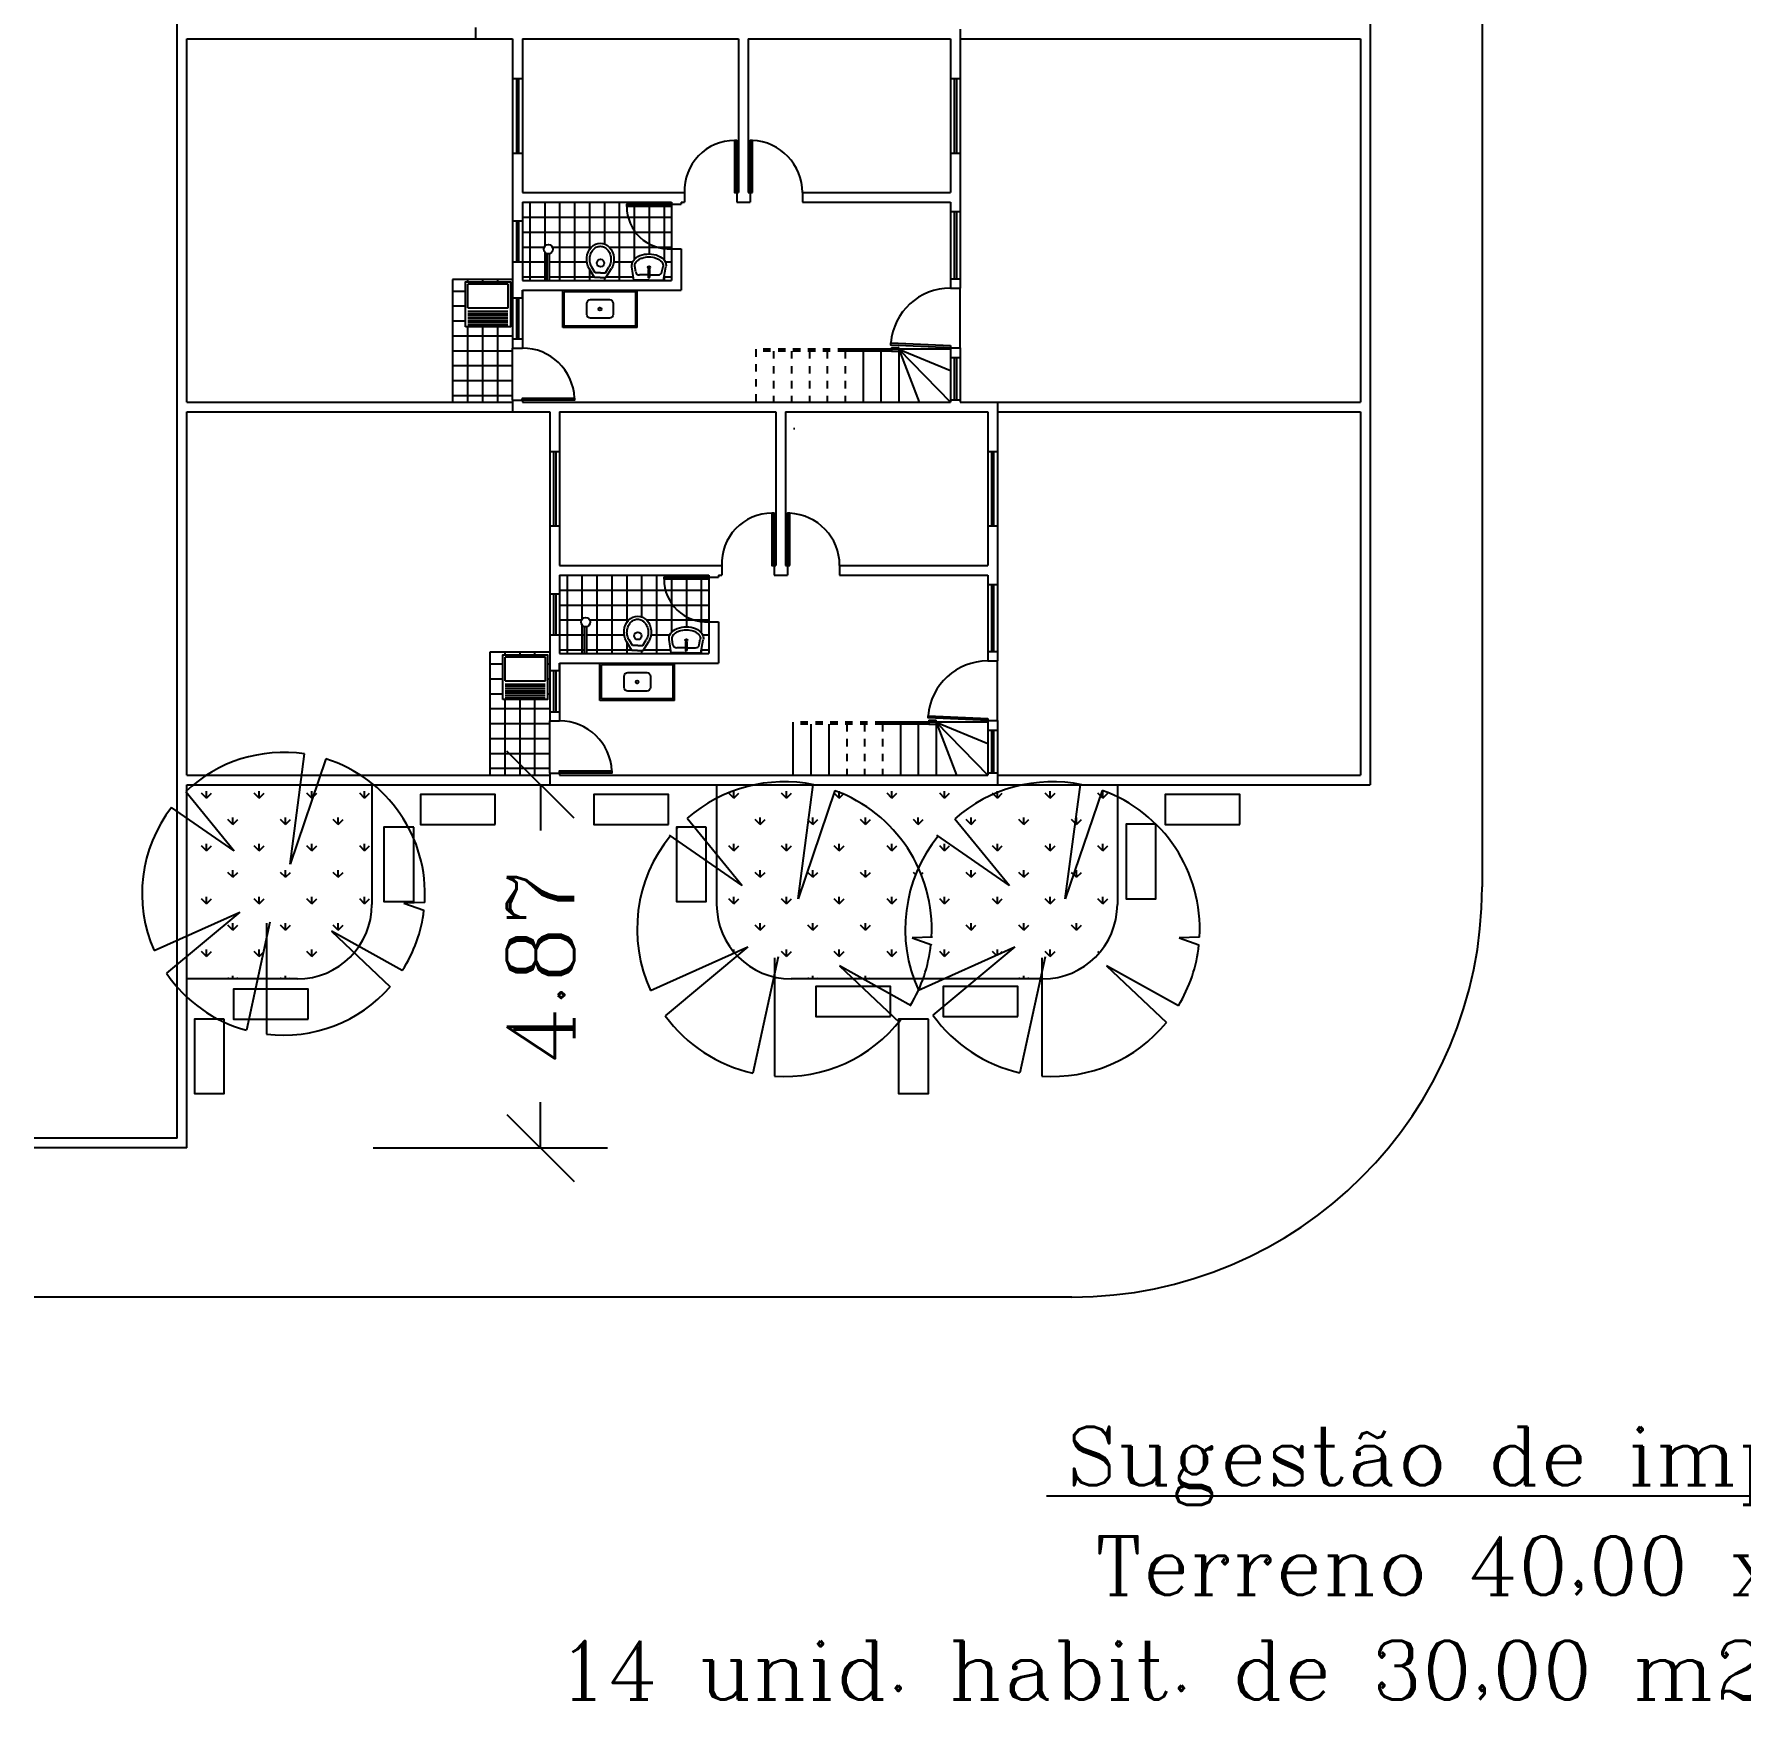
# Model space of a CAD drawing. Extents: x -79 to 141, y 7 to 81.
# Drawn here: x 11.16 to 34.04, y 8.51 to 31.11 of the extents above; entities that cross this region are included whole.
import ezdxf

# ---------------------------------------------------------------- set-up
doc = ezdxf.new("R2010")
doc.units = 0
doc.header["$LTSCALE"] = 10
doc.header["$MEASUREMENT"] = 0
doc.linetypes.add('DASHED2', pattern=[0.375, 0.25, -0.125])
doc.layers.get('0').update_dxf_attribs({"linetype": 'CONTINUOUS'})
doc.layers.get('DEFPOINTS').update_dxf_attribs({"linetype": 'CONTINUOUS'})
for name, color, linetype in [('COTAS', 244, 'CONTINUOUS'), ('EQUIPAMENTOS', 1, 'CONTINUOUS'), ('ESCADA', 5, 'CONTINUOUS'), ('JANELA', 5, 'CONTINUOUS'), ('MADEIRAMENTODETELHADO', 244, 'CONTINUOUS'), ('PAREDE', 7, 'CONTINUOUS'), ('PAREDES', 7, 'CONTINUOUS'), ('PISO', 30, 'CONTINUOUS'), ('PORTA', 1, 'CONTINUOUS'), ('TERRENOEMCORTE', 244, 'CONTINUOUS'), ('TEXTO', 1, 'CONTINUOUS')]:
    doc.layers.add(name, color=color, linetype=linetype)
doc.styles.add('ROMANC', font='ROMANC.SHX')
doc.styles.get("Standard").update_dxf_attribs({"font": 'ROMANC.SHX'})
doc.dimstyles.get("Standard").update_dxf_attribs({"dimscale": 0.6, "dimtxt": 0.18, "dimasz": 0.18, "dimexe": 0.18, "dimexo": 0.25, "dimgap": 0.09, "dimtad": 0, "dimzin": 0, "dimdsep": 46, "dimtxsty": 'Standard', "dimblk1": 'OBLIQUE', "dimblk2": 'OBLIQUE', "dimsah": 1, "dimcen": 0.09, "dimclrd": 30, "dimclre": 30, "dimadec": 0, "dimazin": 0, "dimtfac": 1, "dimtdec": 4, "dimtofl": 0, "dimtmove": 0, "dimatfit": 3, "dimldrblk": 'OBLIQUE', "dimfxl": 1, "dimtolj": 1, "dimtzin": 0, "dimarcsym": 0})

# ---------------------------------------------------------------- blocks, each defined once
blk = doc.blocks.new('*X24')
at = {"color": 0, "linetype": 'Continuous', "ltscale": 0.05}
for p, q in [((40.659, 20.86), (40.592, 20.926)), ((40.659, 20.86), (40.659, 20.953)), ((40.659, 20.86), (40.693, 20.894)), ((40.693, 20.894), (40.725, 20.926)), ((41.366, 20.86), (41.299, 20.926)), ((41.366, 20.86), (41.366, 20.953)), ((41.366, 20.86), (41.432, 20.926)), ((42.073, 20.86), (42.007, 20.926)), ((42.073, 20.936), (42.073, 20.953)), ((42.073, 20.86), (42.073, 20.936)), ((42.073, 20.86), (42.127, 20.914)), ((42.127, 20.914), (42.139, 20.926)), ((42.78, 20.86), (42.714, 20.926)), ((42.78, 20.86), (42.78, 20.953)), ((42.78, 20.86), (42.846, 20.926)), ((43.487, 20.86), (43.421, 20.926)), ((43.487, 20.86), (43.487, 20.953)), ((43.487, 20.86), (43.553, 20.926)), ((44.139, 20.915), (44.128, 20.926)), ((44.194, 20.86), (44.139, 20.915)), ((44.194, 20.938), (44.194, 20.953)), ((44.194, 20.86), (44.194, 20.938)), ((44.194, 20.86), (44.26, 20.926)), ((44.901, 20.86), (44.835, 20.926)), ((44.901, 20.86), (44.901, 20.953)), ((44.901, 20.86), (44.968, 20.926)), ((45.608, 20.86), (45.542, 20.926)), ((45.608, 20.86), (45.608, 20.953)), ((45.608, 20.86), (45.675, 20.926)), ((41.012, 20.506), (41.012, 20.6)), ((41.719, 20.506), (41.719, 20.6)), ((42.426, 20.506), (42.426, 20.6)), ((43.134, 20.506), (43.134, 20.6)), ((43.841, 20.506), (43.841, 20.6)), ((44.548, 20.506), (44.548, 20.6)), ((45.255, 20.506), (45.255, 20.6)), ((41.012, 20.506), (40.946, 20.572)), ((41.012, 20.506), (41.029, 20.523)), ((41.029, 20.523), (41.078, 20.572)), ((41.719, 20.506), (41.653, 20.572)), ((41.719, 20.506), (41.786, 20.572)), ((42.426, 20.506), (42.36, 20.572)), ((42.426, 20.506), (42.493, 20.572)), ((43.134, 20.506), (43.067, 20.572)), ((43.134, 20.506), (43.2, 20.572)), ((43.841, 20.506), (43.774, 20.572)), ((43.841, 20.506), (43.907, 20.572)), ((44.548, 20.506), (44.481, 20.572)), ((44.548, 20.506), (44.605, 20.563)), ((44.605, 20.563), (44.614, 20.572)), ((45.255, 20.506), (45.189, 20.572)), ((45.255, 20.506), (45.321, 20.572)), ((40.659, 20.153), (40.592, 20.219)), ((40.659, 20.153), (40.659, 20.246)), ((40.659, 20.153), (40.725, 20.219)), ((41.366, 20.153), (41.299, 20.219)), ((41.366, 20.153), (41.366, 20.246)), ((41.366, 20.153), (41.432, 20.219)), ((42.073, 20.153), (42.007, 20.219)), ((42.073, 20.153), (42.073, 20.246)), ((42.073, 20.153), (42.139, 20.219)), ((42.78, 20.153), (42.714, 20.219)), ((42.78, 20.153), (42.78, 20.246)), ((42.78, 20.153), (42.846, 20.219)), ((43.487, 20.153), (43.421, 20.219)), ((43.487, 20.153), (43.487, 20.246)), ((43.487, 20.153), (43.553, 20.219)), ((44.194, 20.153), (44.128, 20.219)), ((44.194, 20.153), (44.194, 20.246)), ((44.194, 20.153), (44.26, 20.219)), ((44.901, 20.153), (44.835, 20.219)), ((44.901, 20.153), (44.901, 20.246)), ((44.901, 20.153), (44.968, 20.219)), ((45.608, 20.153), (45.542, 20.219)), ((45.608, 20.153), (45.608, 20.246)), ((45.608, 20.153), (45.675, 20.219)), ((41.012, 19.799), (40.946, 19.865)), ((41.012, 19.799), (41.012, 19.893)), ((41.012, 19.799), (41.052, 19.839)), ((41.052, 19.839), (41.078, 19.865)), ((41.719, 19.799), (41.653, 19.865)), ((41.719, 19.799), (41.719, 19.893)), ((41.719, 19.799), (41.786, 19.865)), ((42.426, 19.799), (42.36, 19.865)), ((42.426, 19.799), (42.426, 19.893)), ((42.426, 19.799), (42.493, 19.865)), ((43.095, 19.838), (43.067, 19.865)), ((43.169, 19.835), (43.2, 19.865)), ((43.841, 19.799), (43.774, 19.865)), ((43.841, 19.799), (43.841, 19.893)), ((43.841, 19.799), (43.907, 19.865)), ((44.548, 19.799), (44.481, 19.865)), ((44.548, 19.799), (44.548, 19.893)), ((44.548, 19.799), (44.614, 19.865)), ((45.255, 19.799), (45.189, 19.865)), ((45.255, 19.799), (45.255, 19.893)), ((45.255, 19.799), (45.321, 19.865)), ((40.659, 19.445), (40.592, 19.512)), ((40.659, 19.445), (40.659, 19.539)), ((40.659, 19.445), (40.725, 19.512)), ((41.366, 19.445), (41.299, 19.512)), ((41.366, 19.445), (41.366, 19.539)), ((41.366, 19.445), (41.432, 19.512)), ((42.073, 19.445), (42.007, 19.512)), ((42.073, 19.445), (42.073, 19.539)), ((42.073, 19.445), (42.139, 19.512)), ((42.78, 19.445), (42.714, 19.512)), ((42.78, 19.445), (42.78, 19.539)), ((42.78, 19.445), (42.846, 19.512)), ((43.487, 19.445), (43.421, 19.512)), ((43.487, 19.445), (43.487, 19.539)), ((43.487, 19.445), (43.553, 19.512)), ((44.194, 19.445), (44.128, 19.512)), ((44.194, 19.445), (44.194, 19.539)), ((44.194, 19.445), (44.26, 19.512)), ((44.901, 19.445), (44.835, 19.512)), ((44.901, 19.445), (44.901, 19.539)), ((44.901, 19.445), (44.968, 19.512)), ((45.608, 19.445), (45.542, 19.512)), ((45.608, 19.445), (45.608, 19.539)), ((45.608, 19.445), (45.675, 19.512)), ((41.012, 19.092), (40.946, 19.158)), ((41.012, 19.092), (41.012, 19.186)), ((41.012, 19.092), (41.078, 19.158)), ((41.719, 19.092), (41.653, 19.158)), ((41.719, 19.092), (41.719, 19.186)), ((41.719, 19.092), (41.786, 19.158)), ((42.426, 19.092), (42.36, 19.158)), ((42.426, 19.092), (42.426, 19.186)), ((42.426, 19.092), (42.493, 19.158)), ((43.841, 19.092), (43.774, 19.158)), ((43.841, 19.092), (43.841, 19.186)), ((43.841, 19.092), (43.907, 19.158)), ((44.548, 19.092), (44.481, 19.158)), ((44.548, 19.092), (44.548, 19.186)), ((44.548, 19.092), (44.614, 19.158)), ((45.255, 19.092), (45.189, 19.158)), ((45.255, 19.092), (45.255, 19.186)), ((45.255, 19.092), (45.321, 19.158)), ((40.705, 18.785), (40.725, 18.805)), ((41.366, 18.738), (41.299, 18.805)), ((41.366, 18.738), (41.366, 18.832)), ((41.366, 18.738), (41.432, 18.805)), ((42.032, 18.78), (42.007, 18.805)), ((42.073, 18.761), (42.073, 18.832)), ((42.089, 18.754), (42.139, 18.805)), ((42.78, 18.738), (42.714, 18.805)), ((42.78, 18.738), (42.78, 18.832)), ((42.78, 18.738), (42.846, 18.805)), ((43.487, 18.738), (43.421, 18.805)), ((43.487, 18.738), (43.487, 18.832)), ((43.487, 18.738), (43.553, 18.805)), ((44.194, 18.738), (44.128, 18.805)), ((44.194, 18.738), (44.194, 18.832)), ((44.194, 18.738), (44.26, 18.805)), ((44.901, 18.738), (44.835, 18.805)), ((44.901, 18.738), (44.901, 18.832)), ((44.901, 18.738), (44.968, 18.805)), ((45.608, 18.799), (45.608, 18.832)), ((41.668, 18.436), (41.653, 18.451)), ((41.719, 18.436), (41.719, 18.479)), ((41.771, 18.436), (41.786, 18.451)), ((43.197, 18.448), (43.2, 18.451)), ((43.789, 18.436), (43.774, 18.451)), ((43.841, 18.436), (43.841, 18.479)), ((44.496, 18.436), (44.481, 18.451)), ((44.548, 18.436), (44.548, 18.479)), ((44.599, 18.436), (44.614, 18.451))]:
    blk.add_line(p, q, dxfattribs=at)
blk = doc.blocks.new('*X23')
at = {"color": 0, "linetype": 'Continuous', "ltscale": 0.05}
for p, q in [((50.558, 20.86), (50.492, 20.926)), ((50.558, 20.86), (50.558, 20.953)), ((50.558, 20.86), (50.624, 20.926)), ((51.255, 20.87), (51.199, 20.926)), ((51.265, 20.86), (51.255, 20.87)), ((51.265, 20.86), (51.265, 20.953)), ((51.265, 20.86), (51.332, 20.926)), ((51.972, 20.86), (51.906, 20.926)), ((51.972, 20.86), (51.972, 20.953)), ((51.972, 20.86), (52.039, 20.926)), ((52.679, 20.86), (52.613, 20.926)), ((52.679, 20.86), (52.679, 20.953)), ((52.679, 20.86), (52.746, 20.926)), ((50.912, 20.506), (50.912, 20.6)), ((51.619, 20.506), (51.619, 20.6)), ((52.326, 20.506), (52.326, 20.6)), ((50.912, 20.506), (50.845, 20.572)), ((50.912, 20.506), (50.978, 20.572)), ((51.619, 20.506), (51.553, 20.572)), ((51.619, 20.506), (51.685, 20.572)), ((52.326, 20.506), (52.26, 20.572)), ((52.326, 20.506), (52.392, 20.572)), ((50.558, 20.153), (50.492, 20.219)), ((50.558, 20.153), (50.558, 20.246)), ((50.558, 20.153), (50.624, 20.219)), ((51.265, 20.153), (51.199, 20.219)), ((51.265, 20.153), (51.265, 20.246)), ((51.265, 20.153), (51.332, 20.219)), ((51.972, 20.153), (51.906, 20.219)), ((51.972, 20.153), (51.972, 20.246)), ((51.972, 20.153), (52.039, 20.219)), ((52.679, 20.153), (52.613, 20.219)), ((52.679, 20.153), (52.679, 20.246)), ((52.679, 20.153), (52.746, 20.219)), ((50.912, 19.799), (50.845, 19.865)), ((50.912, 19.799), (50.912, 19.893)), ((50.912, 19.799), (50.978, 19.865)), ((51.619, 19.799), (51.553, 19.865)), ((51.619, 19.799), (51.619, 19.893)), ((51.619, 19.799), (51.685, 19.865)), ((52.326, 19.799), (52.26, 19.865)), ((52.326, 19.799), (52.326, 19.893)), ((52.326, 19.799), (52.392, 19.865)), ((50.558, 19.445), (50.492, 19.512)), ((50.558, 19.445), (50.558, 19.539)), ((50.558, 19.445), (50.624, 19.512)), ((51.265, 19.445), (51.199, 19.512)), ((51.265, 19.445), (51.265, 19.539)), ((51.265, 19.445), (51.332, 19.512)), ((51.972, 19.445), (51.906, 19.512)), ((51.972, 19.445), (51.972, 19.539)), ((51.972, 19.445), (52.039, 19.512)), ((52.679, 19.445), (52.613, 19.512)), ((52.679, 19.445), (52.679, 19.539)), ((52.679, 19.445), (52.746, 19.512)), ((50.912, 19.092), (50.845, 19.158)), ((50.912, 19.092), (50.912, 19.186)), ((50.912, 19.092), (50.978, 19.158)), ((51.619, 19.092), (51.553, 19.158)), ((51.619, 19.092), (51.619, 19.186)), ((51.619, 19.092), (51.685, 19.158)), ((52.326, 19.092), (52.26, 19.158)), ((52.326, 19.092), (52.326, 19.186)), ((52.326, 19.092), (52.392, 19.158)), ((51.265, 18.738), (51.199, 18.805)), ((51.265, 18.738), (51.265, 18.832)), ((51.265, 18.738), (51.332, 18.805)), ((51.972, 18.738), (51.916, 18.795)), ((51.972, 18.738), (51.972, 18.832)), ((51.972, 18.738), (52.039, 18.805)), ((52.679, 18.738), (52.613, 18.805)), ((52.679, 18.738), (52.679, 18.832)), ((52.679, 18.738), (52.746, 18.805)), ((51.567, 18.436), (51.553, 18.451)), ((51.619, 18.436), (51.619, 18.479)), ((51.67, 18.436), (51.685, 18.451)), ((52.274, 18.436), (52.26, 18.451)), ((52.326, 18.436), (52.326, 18.479)), ((52.377, 18.436), (52.392, 18.451))]:
    blk.add_line(p, q, dxfattribs=at)
blk = doc.blocks.new('_OBLIQUE')
at = {"color": 0, "linetype": 'ByBlock'}
blk.add_line((-0.5, -0.5), (0.5, 0.5), dxfattribs=at)
blk = doc.blocks.new('*D37')
at = {"color": 30, "linetype": 'ByBlock', "ltscale": 0.05}
for p, q in [((15.703, 21.04), (18.847, 21.04)), ((17.947, 21.04), (17.947, 20.427)), ((17.947, 16.17), (17.947, 16.784)), ((15.703, 16.17), (18.847, 16.17))]:
    blk.add_line(p, q, dxfattribs=at)
at = {"layer": 'DEFPOINTS', "color": 0, "linetype": 'ByBlock', "ltscale": 0.05}
for p in [(13.203, 21.04), (13.203, 16.17), (17.947, 16.17)]:
    blk.add_point(p, dxfattribs=at)
at = {"color": 30, "linetype": 'ByBlock', "ltscale": 0.05, "xscale": 0.8999999999999999, "yscale": 0.8999999999999999, "zscale": 0.8999999999999999}
for p, rotation in [((17.947, 21.04), 90), ((17.947, 16.17), 270)]:
    blk.add_blockref('_OBLIQUE', p, dxfattribs=dict(at, rotation=rotation))
at = {"color": 0, "linetype": 'ByBlock', "ltscale": 0.05, "insert": (17.947, 18.605), "char_height": 0.9, "attachment_point": 5, "rotation": 90}
blk.add_mtext('\\A1;4.87', dxfattribs=at)

msp = doc.modelspace()

# ---------------------------------------------------------------- linework, layer by layer
at = {"color": 1, "ltscale": 0.3}
for p, q in [((17.70316, 27.5701), (17.70316, 27.6701)), ((18.20316, 22.5701), (18.20316, 22.6701))]:
    msp.add_line(p, q, dxfattribs=at)
at = {"color": 30, "ltscale": 0.3}
for p, q in [((22.75245, 26.87938), (22.03245, 26.87938)), ((22.65245, 26.85438), (22.03245, 26.85438)), ((22.27245, 26.85438), (22.27245, 26.1701)), ((22.51245, 26.85438), (22.51245, 26.1701)), ((22.75245, 26.87938), (22.75245, 26.1701)), ((23.44316, 26.87938), (22.75245, 26.87938)), ((23.25245, 21.87938), (22.53245, 21.87938)), ((23.15245, 21.85438), (22.53245, 21.85438)), ((22.77245, 21.85438), (22.77245, 21.1701)), ((23.01245, 21.85438), (23.01245, 21.1701)), ((23.25245, 21.87938), (23.25245, 21.1701)), ((23.94316, 21.87938), (23.25245, 21.87938))]:
    msp.add_line(p, q, dxfattribs=at)
at = {"layer": 'COTAS', "color": 1, "ltscale": 0.3}
msp.add_line((21.3593, 25.81299), (21.33747, 25.81299), dxfattribs=at)
at = {"layer": 'EQUIPAMENTOS', "color": 30, "linetype": 'Continuous', "ltscale": 0.3}
for p, q in [((18.03748, 27.8001), (18.03748, 28.16341)), ((18.06748, 27.8001), (18.06748, 28.16341)), ((18.67279, 27.84058), (18.6001, 27.96092)), ((18.67992, 27.90614), (18.63434, 27.9816)), ((18.81766, 27.90614), (18.86325, 27.9816)), ((18.82479, 27.84058), (18.89749, 27.96092)), ((19.20003, 27.80807), (19.17194, 27.98672)), ((19.22328, 27.91775), (19.21145, 27.99293)), ((19.5751, 27.91607), (19.58946, 27.99067)), ((19.59503, 27.80807), (19.62874, 27.98311)), ((17.56819, 27.8161), (16.76819, 27.8161)), ((17.51326, 27.75119), (16.97449, 27.75119)), ((16.97449, 27.43505), (16.97449, 27.75119)), ((17.51326, 27.43505), (17.51326, 27.75119)), ((18.74879, 27.84058), (18.67279, 27.84058)), ((18.7505, 27.90614), (18.67992, 27.90614)), ((18.74879, 27.84058), (18.82479, 27.84058)), ((18.7505, 27.90614), (18.81766, 27.90614)), ((19.39753, 27.80807), (19.20003, 27.80807)), ((19.39227, 27.87552), (19.27267, 27.87552)), ((19.39753, 27.80807), (19.59503, 27.80807)), ((19.41322, 27.87552), (19.526, 27.87552)), ((18.24442, 27.1701), (18.24442, 27.6701)), ((19.22442, 27.6501), (18.26442, 27.6501)), ((18.26442, 27.1901), (18.26442, 27.6501)), ((19.22442, 27.1901), (19.22442, 27.6501)), ((19.24442, 27.1701), (19.24442, 27.6701)), ((16.9721, 27.39072), (17.51087, 27.39072)), ((16.9721, 27.36072), (17.51087, 27.36072)), ((16.9721, 27.33072), (17.51087, 27.33072)), ((16.9721, 27.30072), (17.51087, 27.30072)), ((16.9721, 27.27072), (17.51087, 27.27072)), ((16.9721, 27.24072), (17.51087, 27.24072)), ((16.97449, 27.43505), (17.51326, 27.43505)), ((16.9721, 27.21072), (17.51087, 27.21072)), ((19.24442, 27.1701), (18.24442, 27.1701)), ((19.22442, 27.1901), (18.26442, 27.1901)), ((22.75245, 26.87938), (23.02444, 26.1701)), ((22.75245, 26.87938), (23.44316, 26.1701)), ((22.75245, 26.87938), (23.44316, 26.59327)), ((18.53748, 22.8001), (18.53748, 23.16341)), ((18.56748, 22.8001), (18.56748, 23.16341)), ((19.17279, 22.84058), (19.1001, 22.96092)), ((19.17992, 22.90614), (19.13434, 22.9816)), ((19.2505, 22.90614), (19.17992, 22.90614)), ((19.2505, 22.90614), (19.31766, 22.90614)), ((19.31766, 22.90614), (19.36325, 22.9816)), ((19.32479, 22.84058), (19.39749, 22.96092)), ((19.70003, 22.80807), (19.67194, 22.98672)), ((19.72328, 22.91775), (19.71145, 22.99293)), ((20.0751, 22.91607), (20.08946, 22.99067)), ((20.09503, 22.80807), (20.12874, 22.98311)), ((18.06819, 22.8161), (17.26819, 22.8161)), ((18.01326, 22.75119), (17.47449, 22.75119)), ((17.47449, 22.43505), (17.47449, 22.75119)), ((18.01326, 22.43505), (18.01326, 22.75119)), ((18.74442, 22.1701), (18.74442, 22.6701)), ((19.24879, 22.84058), (19.17279, 22.84058)), ((19.24879, 22.84058), (19.32479, 22.84058)), ((19.89753, 22.80807), (19.70003, 22.80807)), ((19.74442, 22.1701), (19.74442, 22.6701)), ((19.89227, 22.87552), (19.77267, 22.87552)), ((19.89753, 22.80807), (20.09503, 22.80807)), ((19.91322, 22.87552), (20.026, 22.87552)), ((17.47449, 22.43505), (18.01326, 22.43505)), ((19.72442, 22.6501), (18.76442, 22.6501)), ((18.76442, 22.1901), (18.76442, 22.6501)), ((19.72442, 22.1901), (19.72442, 22.6501)), ((17.4721, 22.39072), (18.01087, 22.39072)), ((17.4721, 22.36072), (18.01087, 22.36072)), ((17.4721, 22.33072), (18.01087, 22.33072)), ((17.4721, 22.30072), (18.01087, 22.30072)), ((17.4721, 22.27072), (18.01087, 22.27072)), ((17.4721, 22.24072), (18.01087, 22.24072)), ((17.4721, 22.21072), (18.01087, 22.21072)), ((19.74442, 22.1701), (18.74442, 22.1701)), ((19.72442, 22.1901), (18.76442, 22.1901)), ((23.25245, 21.87938), (23.52444, 21.1701)), ((23.25245, 21.87938), (23.94316, 21.1701)), ((23.25245, 21.87938), (23.94316, 21.59327))]:
    msp.add_line(p, q, dxfattribs=at)
for points in [[(19.41322, 27.84219), (19.41322, 27.94547), (19.39227, 27.94547), (19.39227, 27.84219)], [(16.94268, 27.18161), (16.94268, 27.78161), (17.54268, 27.78161), (17.54268, 27.18161)], [(19.91322, 22.84219), (19.91322, 22.94547), (19.89227, 22.94547), (19.89227, 22.84219)], [(17.44268, 22.18161), (17.44268, 22.78161), (18.04268, 22.78161), (18.04268, 22.18161)]]:
    msp.add_lwpolyline(points, close=True, dxfattribs=at)
for points in [[(18.87073, 27.29549), (18.6181, 27.29549, -0.41421356), (18.5681, 27.34549), (18.5681, 27.49471, -0.41421356), (18.6181, 27.54471), (18.87073, 27.54471, -0.41421356), (18.92073, 27.49471), (18.92073, 27.34549, -0.41421356)], [(19.37073, 22.29549), (19.1181, 22.29549, -0.41421356), (19.0681, 22.34549), (19.0681, 22.49471, -0.41421356), (19.1181, 22.54471), (19.37073, 22.54471, -0.41421356), (19.42073, 22.49471), (19.42073, 22.34549, -0.41421356)]]:
    msp.add_lwpolyline(points, format="xyb", close=True, dxfattribs=at)
for centre, radius in [((18.05228, 28.22104), 0.06192), ((18.75216, 28.03577), 0.05), ((19.40274, 27.97945), 0.01491), ((18.74455, 27.4183), 0.01926), ((18.55228, 23.22104), 0.06192), ((19.25216, 23.03577), 0.05), ((19.90274, 22.97945), 0.01491), ((19.24455, 22.4183), 0.01926)]:
    msp.add_circle(centre, radius, dxfattribs=at)
for centre, radius, start, end in [((19.27267, 27.92552), 0.05, 188.938415, 270), ((19.526, 27.92552), 0.05, 270, 349.099726), ((23.44316, 26.89952), 0.80058, 90, 175.258652), ((19.77267, 22.92552), 0.05, 188.938415, 270), ((20.026, 22.92552), 0.05, 270, 349.099726), ((23.94316, 21.89952), 0.80058, 90, 175.258652)]:
    msp.add_arc(centre, radius, start, end, dxfattribs=at)
at = {"layer": 'EQUIPAMENTOS', "color": 30, "linetype": 'Continuous', "ltscale": 0.3, "extrusion": (0, 0, -1)}
for centre, major_axis, ratio, start_param, end_param in [((18.74879, 28.08558), (0, 0.215), 0.84883721, -2.18928075, 2.18928075), ((19.40066, 28.00306), (0.23, 0), 0.67391304, 3.03599201, 6.41224252), ((19.24879, 23.08558), (0, 0.215), 0.84883721, -2.18928075, 2.18928075), ((19.90066, 23.00306), (0.23, 0), 0.67391304, 3.03599201, 6.41224252)]:
    msp.add_ellipse(centre, major_axis=major_axis, ratio=ratio, start_param=start_param, end_param=end_param, dxfattribs=at)
at = {"layer": 'EQUIPAMENTOS', "color": 30, "linetype": 'Continuous', "ltscale": 0.3}
for points, knots in [([(18.63434, 27.9816), (18.6251, 27.9969), (18.61723, 28.01527), (18.60729, 28.056), (18.60526, 28.07839), (18.60836, 28.12257), (18.61348, 28.14428), (18.62904, 28.18253), (18.63941, 28.19909), (18.66206, 28.22551), (18.67739, 28.23854), (18.71148, 28.25593), (18.73009, 28.26058), (18.7675, 28.26058), (18.7861, 28.25593), (18.82019, 28.23854), (18.83552, 28.22551), (18.85817, 28.19909), (18.86855, 28.18253), (18.8841, 28.14428), (18.88922, 28.12257), (18.89232, 28.07839), (18.8903, 28.056), (18.88035, 28.01527), (18.87249, 27.9969), (18.86325, 27.9816)], [-2.18928075, -2.18928075, -2.18928075, -2.18928075, -1.82440063, -1.82440063, -1.4595205, -1.4595205, -1.09464038, -1.09464038, -0.72976025, -0.72976025, -0.36488013, -0.36488013, 0, 0, 0.36488013, 0.36488013, 0.72976025, 0.72976025, 1.09464038, 1.09464038, 1.4595205, 1.4595205, 1.82440063, 1.82440063, 2.18928075, 2.18928075, 2.18928075, 2.18928075]), ([(19.21145, 27.99293), (19.20998, 28.00229), (19.21045, 28.01185), (19.21642, 28.03209), (19.22203, 28.04274), (19.23947, 28.06373), (19.25141, 28.07399), (19.27928, 28.09144), (19.29528, 28.09852), (19.33604, 28.11258), (19.36913, 28.11824), (19.43567, 28.11786), (19.46861, 28.11182), (19.50897, 28.09728), (19.52462, 28.09009), (19.55196, 28.07238), (19.56369, 28.06193), (19.58052, 28.04075), (19.58578, 28.03006), (19.59112, 28.00973), (19.59128, 28.00012), (19.58946, 27.99067)], [3.03599201, 3.03599201, 3.03599201, 3.03599201, 3.31734622, 3.31734622, 3.59870043, 3.59870043, 3.88005464, 3.88005464, 4.16140885, 4.16140885, 4.72411727, 4.72411727, 5.28682568, 5.28682568, 5.56817989, 5.56817989, 5.8495341, 5.8495341, 6.13088831, 6.13088831, 6.41224252, 6.41224252, 6.41224252, 6.41224252]), ([(19.13434, 22.9816), (19.1251, 22.9969), (19.11723, 23.01527), (19.10729, 23.056), (19.10526, 23.07839), (19.10836, 23.12257), (19.11348, 23.14428), (19.12904, 23.18253), (19.13941, 23.19909), (19.16206, 23.22551), (19.17739, 23.23854), (19.21148, 23.25593), (19.23009, 23.26058), (19.2675, 23.26058), (19.2861, 23.25593), (19.32019, 23.23854), (19.33552, 23.22551), (19.35817, 23.19909), (19.36855, 23.18253), (19.3841, 23.14428), (19.38922, 23.12257), (19.39232, 23.07839), (19.3903, 23.056), (19.38035, 23.01527), (19.37249, 22.9969), (19.36325, 22.9816)], [-2.18928075, -2.18928075, -2.18928075, -2.18928075, -1.82440063, -1.82440063, -1.4595205, -1.4595205, -1.09464038, -1.09464038, -0.72976025, -0.72976025, -0.36488013, -0.36488013, 0, 0, 0.36488013, 0.36488013, 0.72976025, 0.72976025, 1.09464038, 1.09464038, 1.4595205, 1.4595205, 1.82440063, 1.82440063, 2.18928075, 2.18928075, 2.18928075, 2.18928075]), ([(19.71145, 22.99293), (19.70998, 23.00229), (19.71045, 23.01185), (19.71642, 23.03209), (19.72203, 23.04274), (19.73947, 23.06373), (19.75141, 23.07399), (19.77928, 23.09144), (19.79528, 23.09852), (19.83604, 23.11258), (19.86913, 23.11824), (19.93567, 23.11786), (19.96861, 23.11182), (20.00897, 23.09728), (20.02462, 23.09009), (20.05196, 23.07238), (20.06369, 23.06193), (20.08052, 23.04075), (20.08578, 23.03006), (20.09112, 23.00973), (20.09128, 23.00012), (20.08946, 22.99067)], [3.03599201, 3.03599201, 3.03599201, 3.03599201, 3.31734622, 3.31734622, 3.59870043, 3.59870043, 3.88005464, 3.88005464, 4.16140885, 4.16140885, 4.72411727, 4.72411727, 5.28682568, 5.28682568, 5.56817989, 5.56817989, 5.8495341, 5.8495341, 6.13088831, 6.13088831, 6.41224252, 6.41224252, 6.41224252, 6.41224252])]:
    msp.add_open_spline(points, degree=3, knots=knots, dxfattribs=at)
at = {"layer": 'ESCADA', "color": 30, "linetype": 'DASHED2', "ltscale": 0.02}
for p, q in [((22.03245, 26.87938), (20.83245, 26.87938)), ((20.83245, 26.87938), (20.83245, 26.1701)), ((22.03245, 26.85438), (20.83245, 26.85438)), ((21.07245, 26.85438), (21.07245, 26.1701)), ((21.31245, 26.85438), (21.31245, 26.1701)), ((21.55245, 26.85438), (21.55245, 26.1701)), ((21.79245, 26.85438), (21.79245, 26.1701)), ((22.03245, 26.85438), (22.03245, 26.1701)), ((22.53245, 21.87938), (21.33245, 21.87938)), ((22.53245, 21.85438), (21.33245, 21.85438)), ((22.05245, 21.85438), (22.05245, 21.1701)), ((22.29245, 21.85438), (22.29245, 21.1701)), ((22.53245, 21.85438), (22.53245, 21.1701))]:
    msp.add_line(p, q, dxfattribs=at)
at = {"layer": 'ESCADA', "color": 30, "linetype": 'Continuous', "ltscale": 0.02}
for p, q in [((21.33245, 21.87938), (21.33245, 21.1701)), ((21.57245, 21.85438), (21.57245, 21.1701)), ((21.81245, 21.85438), (21.81245, 21.1701))]:
    msp.add_line(p, q, dxfattribs=at)
at = {"layer": 'JANELA', "color": 30, "linetype": 'Continuous', "ltscale": 0.3}
for p, q in [((17.57316, 30.5101), (17.57316, 29.5101)), ((17.62316, 30.5101), (17.62316, 29.5101)), ((17.65316, 30.5101), (17.65316, 29.5101)), ((17.70316, 30.5101), (17.70316, 29.5101)), ((23.44316, 30.5101), (23.44316, 29.5101)), ((23.49316, 30.5101), (23.49316, 29.5101)), ((23.52316, 30.5101), (23.52316, 29.5101)), ((23.57316, 30.5101), (23.57316, 29.5101)), ((23.44451, 28.7251), (23.44316, 27.8251)), ((23.49451, 28.72503), (23.49316, 27.82503)), ((23.52316, 28.7251), (23.52316, 27.8251)), ((23.57316, 28.7251), (23.57316, 27.8251)), ((17.57316, 28.6001), (17.57316, 28.0501)), ((17.62316, 28.6001), (17.62316, 28.0501)), ((17.65316, 28.6001), (17.65316, 28.0501)), ((17.70316, 28.6001), (17.70316, 28.0501)), ((17.57316, 27.5701), (17.57316, 27.0201)), ((17.62316, 27.5701), (17.62316, 27.0201)), ((17.65316, 27.5701), (17.65316, 27.0201)), ((17.70316, 27.5701), (17.70316, 27.0201)), ((23.44316, 26.7701), (23.44316, 26.2001)), ((23.49316, 26.7701), (23.49316, 26.2001)), ((23.52316, 26.7701), (23.52316, 26.2001)), ((23.57316, 26.7701), (23.57316, 26.2001)), ((18.07316, 25.5101), (18.07316, 24.5101)), ((18.12316, 25.5101), (18.12316, 24.5101)), ((18.15316, 25.5101), (18.15316, 24.5101)), ((18.20316, 25.5101), (18.20316, 24.5101)), ((23.94316, 25.5101), (23.94316, 24.5101)), ((23.99316, 25.5101), (23.99316, 24.5101)), ((24.02316, 25.5101), (24.02316, 24.5101)), ((24.07316, 25.5101), (24.07316, 24.5101)), ((18.07316, 23.6001), (18.07316, 23.0501)), ((18.12316, 23.6001), (18.12316, 23.0501)), ((18.15316, 23.6001), (18.15316, 23.0501)), ((18.20316, 23.6001), (18.20316, 23.0501)), ((23.94451, 23.7251), (23.94316, 22.8251)), ((23.99451, 23.72503), (23.99316, 22.82503)), ((24.02316, 23.7251), (24.02316, 22.8251)), ((24.07316, 23.7251), (24.07316, 22.8251)), ((18.07316, 22.5701), (18.07316, 22.0201)), ((18.12316, 22.5701), (18.12316, 22.0201)), ((18.15316, 22.5701), (18.15316, 22.0201)), ((18.20316, 22.5701), (18.20316, 22.0201))]:
    msp.add_line(p, q, dxfattribs=at)
at = {"layer": 'JANELA', "color": 1, "linetype": 'Continuous', "ltscale": 0.3}
for p, q in [((23.94316, 21.7701), (23.94316, 21.2001)), ((23.99316, 21.7701), (23.99316, 21.2001)), ((24.02316, 21.7701), (24.02316, 21.2001)), ((24.07316, 21.7701), (24.07316, 21.2001))]:
    msp.add_line(p, q, dxfattribs=at)
at = {"layer": 'MADEIRAMENTODETELHADO', "color": 30, "linetype": 'Continuous', "ltscale": 0.3}
for p, q in [((22.65245, 26.90438), (22.75245, 26.90438)), ((22.65245, 26.90438), (22.65245, 26.87938)), ((22.65245, 26.85438), (22.75245, 26.85438)), ((22.75245, 26.87938), (22.75245, 26.90438)), ((23.15245, 21.90438), (23.25245, 21.90438)), ((23.15245, 21.90438), (23.15245, 21.87938)), ((23.15245, 21.85438), (23.25245, 21.85438)), ((23.25245, 21.87938), (23.25245, 21.90438))]:
    msp.add_line(p, q, dxfattribs=at)
at = {"layer": 'MADEIRAMENTODETELHADO', "color": 30, "linetype": 'DASHED2', "ltscale": 0.05}
for p, q in [((22.65245, 26.87938), (22.65245, 26.85438)), ((23.15245, 21.87938), (23.15245, 21.85438))]:
    msp.add_line(p, q, dxfattribs=at)
at = {"layer": 'PAREDE', "color": 5, "linetype": 'Continuous', "ltscale": 0.3}
for p, q in [((17.69819, 26.2111), (17.69819, 26.1861)), ((18.19819, 21.2111), (18.19819, 21.1861))]:
    msp.add_line(p, q, dxfattribs=at)
at = {"layer": 'PAREDES', "color": 1, "linetype": 'Continuous', "ltscale": 0.3}
for p, q in [((17.07316, 31.1951), (17.07316, 31.0401)), ((23.57316, 31.1701), (23.57316, 30.5101)), ((17.07316, 31.0401), (17.57316, 31.0401)), ((17.57316, 31.0401), (17.57316, 30.5101)), ((17.70316, 31.0401), (20.60316, 31.0401)), ((17.70316, 31.0401), (17.70316, 30.5101)), ((20.60316, 31.0401), (20.60316, 28.9801)), ((20.73316, 31.0401), (20.73316, 28.9801)), ((20.73316, 31.0401), (23.44316, 31.0401)), ((23.44316, 31.0401), (23.44316, 30.5101)), ((17.57316, 30.5101), (17.70316, 30.5101)), ((23.44316, 30.5101), (23.57316, 30.5101)), ((17.57316, 29.5101), (17.70316, 29.5101)), ((17.57316, 29.5101), (17.57316, 28.6001)), ((17.70316, 29.5101), (17.70316, 28.9801)), ((23.44316, 29.5101), (23.57316, 29.5101)), ((23.44316, 29.5101), (23.44316, 28.9801)), ((23.57316, 29.5101), (23.57316, 28.7251)), ((17.70316, 28.9801), (19.87816, 28.9801)), ((17.70316, 28.8501), (19.70316, 28.8501)), ((17.70316, 28.8501), (17.70316, 28.6001)), ((19.70316, 28.8501), (19.70316, 28.8251)), ((19.83316, 28.8501), (19.83316, 28.8251)), ((19.83316, 28.8501), (19.87816, 28.8501)), ((19.87816, 28.9801), (19.87816, 28.8501)), ((20.57816, 28.9801), (20.60316, 28.9801)), ((20.57816, 28.9801), (20.57816, 28.8501)), ((20.57816, 28.8501), (20.75816, 28.8501)), ((20.73316, 28.9801), (20.75816, 28.9801)), ((20.75816, 28.9801), (20.75816, 28.8501)), ((21.45816, 28.9801), (21.45816, 28.8501)), ((21.45816, 28.9801), (23.44316, 28.9801)), ((21.45816, 28.8501), (23.44316, 28.8501)), ((23.44316, 28.8501), (23.44316, 28.7251)), ((19.70316, 28.8251), (19.83316, 28.8251)), ((23.44451, 28.7251), (23.57316, 28.7251)), ((17.57316, 28.6001), (17.70316, 28.6001)), ((19.70316, 28.2251), (19.70316, 27.8001)), ((19.70316, 28.2251), (19.83316, 28.2251)), ((19.83316, 28.2251), (19.83316, 27.6701)), ((17.57316, 28.0501), (17.70316, 28.0501)), ((17.57316, 28.0501), (17.57316, 27.5701)), ((17.70316, 28.0501), (17.70316, 27.8001)), ((17.70316, 27.8001), (19.70316, 27.8001)), ((23.44316, 27.8251), (23.57316, 27.8251)), ((23.44316, 27.8251), (23.44316, 27.7001)), ((23.44316, 27.7001), (23.57316, 27.7001)), ((23.57316, 27.8251), (23.57316, 27.7001)), ((17.57316, 27.5701), (17.70316, 27.5701)), ((17.70316, 27.6701), (19.83316, 27.6701)), ((17.70316, 27.6701), (17.70316, 27.5701)), ((17.57316, 27.0201), (17.70316, 27.0201)), ((17.57316, 27.0201), (17.57316, 26.8951)), ((17.70316, 27.0201), (17.70316, 26.8951)), ((17.57316, 26.8951), (17.70316, 26.8951)), ((23.44316, 26.9001), (23.57316, 26.9001)), ((23.44316, 26.9001), (23.44316, 26.7701)), ((23.57316, 26.9001), (23.57316, 26.7701)), ((23.44316, 26.7701), (23.57316, 26.7701)), ((17.57316, 26.1951), (17.70316, 26.1951)), ((17.57316, 26.1951), (17.57316, 26.0401)), ((17.70316, 26.1951), (17.70316, 26.1701)), ((17.70316, 26.1701), (23.44316, 26.1701)), ((18.07316, 26.1701), (23.44316, 26.1701)), ((23.44316, 26.2501), (23.44316, 26.1701)), ((23.44316, 26.2001), (23.57316, 26.2001)), ((23.57316, 26.2501), (23.57316, 26.1701)), ((23.57316, 26.1701), (24.07316, 26.1701)), ((24.07316, 26.1701), (24.07316, 25.5101)), ((17.57316, 26.0401), (18.07316, 26.0401)), ((18.07316, 26.0401), (18.07316, 25.5101)), ((18.20316, 26.0401), (21.10316, 26.0401)), ((18.20316, 26.0401), (18.20316, 25.5101)), ((18.20316, 26.0401), (21.10316, 26.0401)), ((21.10316, 26.0401), (21.10316, 23.9801)), ((21.23316, 26.0401), (21.23316, 23.9801)), ((21.23316, 26.0401), (23.94316, 26.0401)), ((21.23316, 26.0401), (23.57316, 26.0401)), ((23.94316, 26.0401), (23.94316, 25.5101)), ((18.07316, 25.5101), (18.20316, 25.5101)), ((23.94316, 25.5101), (24.07316, 25.5101)), ((18.07316, 24.5101), (18.20316, 24.5101)), ((18.07316, 24.5101), (18.07316, 23.6001)), ((18.20316, 24.5101), (18.20316, 23.9801)), ((23.94316, 24.5101), (24.07316, 24.5101)), ((23.94316, 24.5101), (23.94316, 23.9801)), ((24.07316, 24.5101), (24.07316, 23.7251)), ((18.20316, 23.9801), (20.37816, 23.9801)), ((18.20316, 23.8501), (20.20316, 23.8501)), ((18.20316, 23.8501), (18.20316, 23.6001)), ((20.20316, 23.8501), (20.20316, 23.8251)), ((20.20316, 23.8251), (20.33316, 23.8251)), ((20.33316, 23.8501), (20.33316, 23.8251)), ((20.33316, 23.8501), (20.37816, 23.8501)), ((20.37816, 23.9801), (20.37816, 23.8501)), ((21.07816, 23.9801), (21.10316, 23.9801)), ((21.07816, 23.9801), (21.07816, 23.8501)), ((21.07816, 23.8501), (21.25816, 23.8501)), ((21.23316, 23.9801), (21.25816, 23.9801)), ((21.25816, 23.9801), (21.25816, 23.8501)), ((21.95816, 23.9801), (21.95816, 23.8501)), ((21.95816, 23.9801), (23.94316, 23.9801)), ((21.95816, 23.8501), (23.94316, 23.8501)), ((23.94316, 23.8501), (23.94316, 23.7251)), ((18.07316, 23.6001), (18.20316, 23.6001)), ((23.94451, 23.7251), (24.07316, 23.7251)), ((20.20316, 23.2251), (20.20316, 22.8001)), ((20.20316, 23.2251), (20.33316, 23.2251)), ((20.33316, 23.2251), (20.33316, 22.6701)), ((18.07316, 23.0501), (18.20316, 23.0501)), ((18.07316, 23.0501), (18.07316, 22.5701)), ((18.20316, 23.0501), (18.20316, 22.8001)), ((18.20316, 22.8001), (20.20316, 22.8001)), ((18.20316, 22.6701), (20.33316, 22.6701)), ((18.20316, 22.6701), (18.20316, 22.5701)), ((23.94316, 22.8251), (24.07316, 22.8251)), ((23.94316, 22.8251), (23.94316, 22.7001)), ((23.94316, 22.7001), (24.07316, 22.7001)), ((24.07316, 22.8251), (24.07316, 22.7001)), ((18.07316, 22.5701), (18.20316, 22.5701)), ((18.07316, 22.0201), (18.20316, 22.0201)), ((18.07316, 22.0201), (18.07316, 21.8951)), ((18.20316, 22.0201), (18.20316, 21.8951)), ((18.07316, 21.8951), (18.20316, 21.8951)), ((23.94316, 21.9001), (24.07316, 21.9001)), ((23.94316, 21.9001), (23.94316, 21.7701)), ((23.94316, 21.7701), (24.07316, 21.7701)), ((24.07316, 21.9001), (24.07316, 21.7701)), ((18.07316, 21.1951), (18.20316, 21.1951)), ((18.07316, 21.1951), (18.07316, 21.0401)), ((18.20316, 21.1951), (18.20316, 21.1701)), ((18.20316, 21.1701), (23.94316, 21.1701)), ((23.94316, 21.2501), (23.94316, 21.1701)), ((23.94316, 21.2001), (24.07316, 21.2001)), ((24.07316, 21.2501), (24.07316, 21.0401)), ((18.07316, 21.0401), (24.07316, 21.0401))]:
    msp.add_line(p, q, dxfattribs=at)
at = {"layer": 'PISO', "color": 244, "linetype": 'Continuous', "ltscale": 0.05}
for p, q in [((13.07316, 16.3001), (13.07316, 56.1701)), ((29.07316, 56.0401), (29.07316, 21.0401)), ((13.20316, 31.0401), (17.57316, 31.0401)), ((13.20316, 26.1701), (13.20316, 31.0401)), ((23.57316, 31.0401), (28.94316, 31.0401)), ((28.94316, 31.0401), (28.94316, 26.1701)), ((13.20316, 26.1701), (17.57316, 26.1701)), ((24.07316, 26.1701), (28.94316, 26.1701)), ((13.20316, 26.0401), (18.07316, 26.0401)), ((13.20316, 21.1701), (13.20316, 26.0401)), ((24.07316, 26.0401), (28.94316, 26.0401)), ((28.94316, 26.0401), (28.94316, 21.1701)), ((13.20316, 21.1701), (18.07316, 21.1701)), ((24.07316, 21.1701), (28.94316, 21.1701)), ((13.20316, 16.1701), (13.20316, 21.0401)), ((13.20316, 21.0401), (29.07316, 21.0401)), ((13.07316, 16.3001), (11.15658, 16.3001)), ((13.20316, 16.1701), (11.15658, 16.1701)), ((24.73022, 11.50579), (41.8484, 11.50579))]:
    msp.add_line(p, q, dxfattribs=at)
at = {"layer": 'PISO', "color": 30, "linetype": 'Continuous', "ltscale": 0.05}
for p, q in [((30.57316, 56.0401), (30.57316, 19.6701)), ((23.57316, 26.9001), (23.57316, 27.7001)), ((17.57316, 26.1951), (17.57316, 26.8951)), ((24.07316, 21.9001), (24.07316, 22.7001)), ((18.07316, 21.1951), (18.07316, 21.8951)), ((14.68597, 18.43637), (13.20316, 18.43637)), ((24.68203, 18.43637), (21.30865, 18.43637)), ((25.07316, 14.1701), (11.15658, 14.1701))]:
    msp.add_line(p, q, dxfattribs=at)
at = {"layer": 'PISO', "color": 30, "linetype": 'Continuous', "ltscale": 0.3}
for p, q in [((17.80316, 28.8501), (17.80316, 27.8001)), ((18.00316, 28.8501), (18.00316, 28.25874)), ((18.20316, 28.8501), (18.20316, 27.8001)), ((18.40316, 28.8501), (18.40316, 27.8001)), ((18.60316, 28.8501), (18.60316, 28.21515)), ((18.80316, 28.8501), (18.80316, 28.29081)), ((19.00316, 28.8501), (19.00316, 27.8001)), ((19.20316, 28.8501), (19.20316, 28.8251)), ((19.40316, 28.8501), (19.40316, 28.8251)), ((19.60316, 28.8501), (19.60316, 28.8251)), ((17.70316, 28.6501), (19.70316, 28.6501)), ((19.20316, 28.7951), (19.20316, 28.0825)), ((19.40316, 28.7951), (19.40316, 28.15805)), ((19.60316, 28.7951), (19.60316, 28.07655)), ((19.70316, 28.7951), (19.70316, 28.2251)), ((17.70316, 28.4501), (19.70316, 28.4501)), ((17.70316, 28.2501), (17.9976, 28.2501)), ((18.00316, 28.18333), (18.00316, 27.8001)), ((18.10695, 28.2501), (18.63131, 28.2501)), ((18.86628, 28.2501), (19.70316, 28.2501)), ((17.70316, 28.0501), (18.03748, 28.0501)), ((18.06748, 28.0501), (18.56879, 28.0501)), ((18.60316, 27.95585), (18.60316, 27.8001)), ((18.92879, 28.0501), (19.18151, 28.0501)), ((19.61981, 28.0501), (19.70316, 28.0501)), ((16.76819, 27.8161), (16.76819, 26.1701)), ((16.96819, 27.8161), (16.96819, 27.78161)), ((17.16819, 27.8161), (17.16819, 27.78161)), ((17.36819, 27.8161), (17.36819, 27.78161)), ((17.70316, 27.8501), (18.03748, 27.8501)), ((18.06748, 27.8501), (18.66704, 27.8501)), ((18.80316, 27.8501), (18.80316, 27.8001)), ((18.83055, 27.8501), (19.19342, 27.8501)), ((19.20316, 27.80807), (19.20316, 27.8001)), ((19.40316, 27.80807), (19.40316, 27.8001)), ((19.60313, 27.8501), (19.70316, 27.8501)), ((19.60316, 27.85026), (19.60316, 27.8001)), ((16.94268, 27.6561), (16.76819, 27.6561)), ((17.56819, 27.6561), (17.54268, 27.6561)), ((16.94268, 27.4561), (16.76819, 27.4561)), ((16.94268, 27.2561), (16.76819, 27.2561)), ((17.56819, 27.4561), (17.54268, 27.4561)), ((17.56819, 27.2561), (17.54268, 27.2561)), ((17.56819, 27.0561), (16.76819, 27.0561)), ((16.96819, 27.18161), (16.96819, 26.1701)), ((17.16819, 27.18161), (17.16819, 26.1701)), ((17.36819, 27.18161), (17.36819, 26.1701)), ((17.56819, 26.8561), (16.76819, 26.8561)), ((17.56819, 26.6561), (16.76819, 26.6561)), ((17.56819, 26.4561), (16.76819, 26.4561)), ((17.56819, 26.2561), (16.76819, 26.2561)), ((18.30316, 23.8501), (18.30316, 22.8001)), ((18.50316, 23.8501), (18.50316, 23.25874)), ((18.70316, 23.8501), (18.70316, 22.8001)), ((18.90316, 23.8501), (18.90316, 22.8001)), ((19.10316, 23.8501), (19.10316, 23.21515)), ((19.30316, 23.8501), (19.30316, 23.29081)), ((19.50316, 23.8501), (19.50316, 22.8001)), ((18.20316, 23.6501), (20.20316, 23.6501)), ((19.70316, 23.7951), (19.70316, 23.0825)), ((19.90316, 23.7951), (19.90316, 23.15805)), ((20.10316, 23.7951), (20.10316, 23.07655)), ((20.20316, 23.7951), (20.20316, 23.2251)), ((18.20316, 23.4501), (20.20316, 23.4501)), ((18.20316, 23.2501), (18.4976, 23.2501)), ((18.50316, 23.18333), (18.50316, 22.8001)), ((18.60695, 23.2501), (19.13131, 23.2501)), ((19.36628, 23.2501), (20.20316, 23.2501)), ((18.20316, 23.0501), (18.53748, 23.0501)), ((18.56748, 23.0501), (19.06879, 23.0501)), ((19.10316, 22.95585), (19.10316, 22.8001)), ((19.42879, 23.0501), (19.68151, 23.0501)), ((20.11981, 23.0501), (20.20316, 23.0501)), ((17.26819, 22.8161), (17.26819, 21.1701)), ((17.46819, 22.8161), (17.46819, 22.78161)), ((17.66819, 22.8161), (17.66819, 22.78161)), ((17.86819, 22.8161), (17.86819, 22.78161)), ((18.20316, 22.8501), (18.53748, 22.8501)), ((18.56748, 22.8501), (19.16704, 22.8501)), ((19.30316, 22.8501), (19.30316, 22.8001)), ((19.33055, 22.8501), (19.69342, 22.8501)), ((19.70316, 22.80807), (19.70316, 22.8001)), ((19.90316, 22.80807), (19.90316, 22.8001)), ((20.10313, 22.8501), (20.20316, 22.8501)), ((20.10316, 22.85026), (20.10316, 22.8001)), ((17.44268, 22.6561), (17.26819, 22.6561)), ((17.44268, 22.4561), (17.26819, 22.4561)), ((18.06819, 22.4561), (18.04268, 22.4561)), ((17.44268, 22.2561), (17.26819, 22.2561)), ((18.06819, 22.2561), (18.04268, 22.2561)), ((18.06819, 22.0561), (17.26819, 22.0561)), ((17.46819, 22.18161), (17.46819, 21.1701)), ((17.66819, 22.18161), (17.66819, 21.1701)), ((17.86819, 22.18161), (17.86819, 21.1701)), ((18.06819, 21.8561), (17.26819, 21.8561)), ((18.06819, 21.6561), (17.26819, 21.6561)), ((18.06819, 21.4561), (17.26819, 21.4561)), ((18.06819, 21.2561), (17.26819, 21.2561))]:
    msp.add_line(p, q, dxfattribs=at)
at = {"layer": 'PISO', "color": 40, "linetype": 'Continuous', "ltscale": 0.3}
for p, q in [((19.70316, 23.8501), (19.70316, 23.8251)), ((19.90316, 23.8501), (19.90316, 23.8251)), ((20.10316, 23.8501), (20.10316, 23.8251)), ((18.06819, 22.6561), (18.04268, 22.6561))]:
    msp.add_line(p, q, dxfattribs=at)
at = {"layer": 'PISO', "color": 1, "linetype": 'Continuous', "ltscale": 0.05}
msp.add_line((18.20316, 21.1701), (23.94316, 21.1701), dxfattribs=at)
at = {"layer": 'PISO', "color": 30, "linetype": 'Continuous', "ltscale": 0.05}
msp.add_arc((25.07316, 19.6701), 5.5, 270, 0, dxfattribs=at)
at = {"layer": 'PORTA', "color": 30, "linetype": 'Continuous', "ltscale": 0.3}
for points in [[(20.57816, 28.9801), (20.57816, 29.6801), (20.54816, 29.6801), (20.54816, 28.9801)], [(20.78816, 28.9801), (20.78816, 29.6801), (20.75816, 29.6801), (20.75816, 28.9801)], [(19.70316, 28.8251), (19.70316, 28.7951), (19.10316, 28.7951), (19.10316, 28.8251)], [(23.44452, 26.93007), (23.44316, 26.9001), (22.64398, 26.93642), (22.64535, 26.96639)], [(17.70316, 26.1951), (17.70316, 26.2251), (18.40316, 26.2251), (18.40316, 26.1951)], [(21.07816, 23.9801), (21.07816, 24.6801), (21.04816, 24.6801), (21.04816, 23.9801)], [(21.28816, 23.9801), (21.28816, 24.6801), (21.25816, 24.6801), (21.25816, 23.9801)], [(20.20316, 23.8251), (20.20316, 23.7951), (19.60316, 23.7951), (19.60316, 23.8251)], [(23.94452, 21.93007), (23.94316, 21.9001), (23.14398, 21.93642), (23.14535, 21.96639)], [(18.20316, 21.1951), (18.20316, 21.2251), (18.90316, 21.2251), (18.90316, 21.1951)]]:
    msp.add_lwpolyline(points, close=True, dxfattribs=at)
for centre, radius, start, end in [((20.54816, 29.00946), 0.67064, 90, 182.508903), ((20.75749, 28.9801), 0.70067, 360, 87.491097), ((19.67391, 28.7951), 0.57075, 180, 272.937601), ((17.70316, 26.19443), 0.70067, 2.508903, 90), ((21.25749, 23.9801), 0.70067, 360, 87.491097), ((20.17391, 23.7951), 0.57075, 180, 272.937601), ((18.20316, 21.19443), 0.70067, 2.508903, 90)]:
    msp.add_arc(centre, radius, start, end, dxfattribs=at)
at = {"layer": 'PORTA', "color": 1, "linetype": 'Continuous', "ltscale": 0.3}
msp.add_arc((21.04816, 24.00946), 0.67064, 90, 182.508903, dxfattribs=at)
at = {"layer": 'TERRENOEMCORTE', "color": 30, "linetype": 'Continuous', "ltscale": 0.05}
for p, q in [((14.58765, 19.97563), (14.78406, 21.45307)), ((15.06708, 21.38781), (14.58765, 19.97563)), ((15.68597, 21.05833), (15.68597, 19.43637)), ((13.18966, 20.94825), (13.83853, 20.15514)), ((20.30865, 21.0401), (20.30865, 19.43637)), ((21.40131, 19.51005), (21.60527, 21.04425)), ((21.89527, 20.96504), (21.40131, 19.51005)), ((24.98289, 19.51005), (25.18685, 21.04425)), ((25.47685, 20.96504), (24.98289, 19.51005)), ((25.68203, 21.0401), (25.68203, 19.43637)), ((13.83853, 20.15514), (12.99865, 20.73572)), ((19.91536, 20.59019), (20.65219, 19.68957)), ((23.50274, 20.5831), (24.23377, 19.68957)), ((20.65219, 19.68957), (19.67834, 20.36276)), ((24.23377, 19.68957), (23.25991, 20.36276)), ((16.39361, 19.46194), (16.11585, 19.45203)), ((12.76404, 18.81579), (13.91344, 19.33236)), ((13.91344, 19.33236), (12.93138, 18.51299)), ((16.11585, 19.45203), (16.38417, 19.35635)), ((14.31796, 19.19772), (14.00333, 17.74777)), ((14.27302, 19.18276), (14.27302, 17.69511)), ((16.09358, 18.54867), (15.142, 19.07804)), ((15.142, 19.07804), (15.92991, 18.33132)), ((23.20378, 18.99624), (22.92952, 18.98646)), ((26.78535, 18.99624), (26.51109, 18.98646)), ((19.42204, 18.28025), (20.7271, 18.86678)), ((20.7271, 18.86678), (19.61958, 17.94274)), ((22.92952, 18.98646), (23.19525, 18.8917)), ((23.0151, 18.28541), (24.30868, 18.86678)), ((24.30868, 18.86678), (23.20979, 17.94994)), ((26.51109, 18.98646), (26.77683, 18.8917)), ((21.13163, 18.73214), (20.79372, 17.17493)), ((21.08668, 18.71718), (21.08668, 17.1333)), ((22.91844, 18.07687), (21.95566, 18.61247)), ((21.95566, 18.61247), (22.75857, 17.85153)), ((24.7132, 18.73214), (24.37594, 17.17788)), ((24.66826, 18.71718), (24.66826, 17.13426)), ((25.53724, 18.61247), (26.34015, 17.85153)), ((26.50002, 18.07687), (25.53724, 18.61247))]:
    msp.add_line(p, q, dxfattribs=at)
at = {"layer": 'TERRENOEMCORTE', "color": 244, "linetype": 'Continuous', "ltscale": 0.05}
for points in [[(17.33737, 20.50852), (17.33737, 20.90852), (16.33737, 20.90852), (16.33737, 20.50852)], [(19.66168, 20.50852), (19.66168, 20.90852), (18.66168, 20.90852), (18.66168, 20.50852)], [(27.32465, 20.50852), (27.32465, 20.90852), (26.32465, 20.90852), (26.32465, 20.50852)], [(16.24796, 20.47325), (15.84796, 20.47325), (15.84796, 19.47325), (16.24796, 19.47325)], [(20.17024, 20.47325), (19.77024, 20.47325), (19.77024, 19.47325), (20.17024, 19.47325)], [(26.19892, 20.50951), (25.79892, 20.50951), (25.79892, 19.50951), (26.19892, 19.50951)], [(22.6397, 17.93388), (22.6397, 18.33388), (21.6397, 18.33388), (21.6397, 17.93388)], [(24.34662, 17.93388), (24.34662, 18.33388), (23.34662, 18.33388), (23.34662, 17.93388)], [(14.83147, 17.89762), (14.83147, 18.29762), (13.83147, 18.29762), (13.83147, 17.89762)], [(13.70575, 17.89861), (13.30575, 17.89861), (13.30575, 16.89861), (13.70575, 16.89861)], [(23.14826, 17.89861), (22.74826, 17.89861), (22.74826, 16.89861), (23.14826, 16.89861)]]:
    msp.add_lwpolyline(points, close=True, dxfattribs=at)
at = {"layer": 'TERRENOEMCORTE', "color": 30, "linetype": 'Continuous', "ltscale": 0.05}
for centre, radius, start, end in [((14.50067, 19.57788), 1.89649, 81.405943, 133.731836), ((14.50067, 19.57788), 1.89649, 356.49502, 72.622712), ((21.21739, 19.10448), 1.97551, 78.467662, 131.230153), ((24.81281, 19.10448), 1.97551, 78.467662, 131.541195), ((21.21739, 19.10448), 1.97551, 356.844924, 69.978079), ((24.81281, 19.10448), 1.97551, 356.859296, 70.358437), ((14.50067, 19.57788), 1.89649, 142.372986, 203.693624), ((21.21739, 19.10448), 1.97551, 140.702409, 204.6593), ((24.81281, 19.10448), 1.97551, 140.93149, 204.494666), ((14.68597, 19.43637), 1, 270, 0), ((14.50067, 19.57788), 1.89649, 327.132775, 353.291898), ((21.30865, 19.43637), 1, 180, 270), ((24.68203, 19.43637), 1, 270, 0), ((21.21739, 19.10448), 1.97551, 328.851554, 353.955574), ((24.81281, 19.10448), 1.97551, 328.656177, 353.81684), ((14.50067, 19.57788), 1.89649, 214.160152, 254.796946), ((14.50067, 19.57788), 1.89649, 263.105695, 318.90556), ((21.21739, 19.10448), 1.97551, 216.020269, 257.616175), ((21.21739, 19.10448), 1.97551, 266.206343, 322.380819), ((24.81281, 19.10448), 1.97551, 215.762372, 257.223694), ((24.81281, 19.10448), 1.97551, 265.803757, 320.636412)]:
    msp.add_arc(centre, radius, start, end, dxfattribs=at)
at = {"layer": 'TERRENOEMCORTE', "color": 92, "linetype": 'Continuous', "ltscale": 0.05}
msp.add_arc((21.21739, 19.10448), 1.97551, 136.142274, 137.100155, dxfattribs=at)

# ---------------------------------------------------------------- block references
at = {"layer": 'TERRENOEMCORTE', "color": 30, "linetype": 'Continuous', "ltscale": 0.05, "xscale": -1}
for name in ['*X23', '*X24']:
    msp.add_blockref(name, (66.14632, 0), dxfattribs=at)

# ---------------------------------------------------------------- texts
at = {"layer": 'TEXTO', "color": 244, "ltscale": 0.3, "style": 'ROMANC'}
for s, p in [('Sugestão de implantação', (25.00004, 11.64768)), ('Terreno 40,00 x 40,00m', (25.37793, 10.17616)), ('14 unid. habit. de 30,00 m2, térreas, geminadas', (18.17467, 8.77597))]:
    msp.add_text(s, height=0.784, dxfattribs=at).set_placement(p)

# ---------------------------------------------------------------- dimensions: what is measured, and where the dimension line sits
at = {"layer": 'TERRENOEMCORTE', "color": 244, "linetype": 'Continuous', "ltscale": 0.05}
dim = msp.add_linear_dim(base=(17.9472, 16.1701), p1=(13.20316, 21.0401), p2=(13.20316, 16.1701), angle=90, dimstyle='Standard', override={"dimscale": 5, "dimexo": 0.5}, dxfattribs=at)
dim.commit()
dim.dimension.update_dxf_attribs({"geometry": '*D37', "text_midpoint": (17.9472, 18.6051)})

doc.saveas('drawing.dxf')
